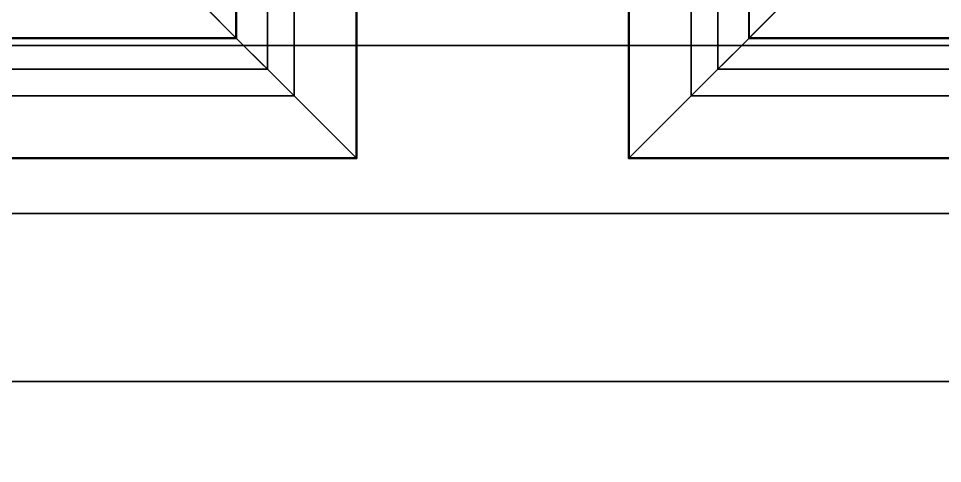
# Model space of a CAD drawing. Extents: x -152 to 154, y -106 to 95.
# Drawn here: x 17.88 to 28.87, y -62.47 to -57.18 of the extents above; entities that cross this region are included whole.
import ezdxf

# ---------------------------------------------------------------- set-up
doc = ezdxf.new("R2010")
doc.units = 0
doc.layers.add('GROUND1', color=253, linetype='CONTINUOUS')
doc.layers.add('WALLCOV', color=37, linetype='CONTINUOUS')

msp = doc.modelspace()

# ---------------------------------------------------------------- linework, layer by layer
at = {"layer": 'GROUND1', "invisible_edges": 8}
for points in [[(-151.5, 95, -0.075062), (-151.5, -80, -0.075062), (153.5, 95, -0.075062)], [(-151.5, -80, -0.075062), (-56.949997, -80, -0.075062), (153.5, 95, -0.075062)], [(-56.949997, -80, -0.075062), (-56.949997, -106, -0.075062), (153.5, 95, -0.075062)], [(153.5, 95, -0.075062), (-56.949997, -106, -0.075062), (58.949997, -80, -0.075062)]]:
    msp.add_3dface(points, dxfattribs=at)
at = {"layer": 'WALLCOV'}
for points in [[(34.659607, -57.5, 1), (34.659607, -47.5, 1), (-33.659599, -47.5, 1), (-33.659599, -57.5, 1)], [(-33.659599, -47.5, -0.5), (34.659607, -47.5, -0.5), (34.659607, -57.5, -0.5), (-33.659599, -57.5, -0.5)], [(37.630005, -59.5, 0.5), (37.630005, -49.5, 0.5), (-36.629997, -49.5, 0.5), (-36.629997, -59.5, 0.5)], [(-36.629997, -49.5, -1), (37.630005, -49.5, -1), (37.630005, -59.5, -1), (-36.629997, -59.5, -1)], [(40, -61.5), (40, -51.5), (-39, -51.5), (-39, -61.5)], [(-39, -51.5, -1.5), (40, -51.5, -1.5), (40, -61.5, -1.5), (-39, -61.5, -1.5)], [(19.707565, -53.5, 136.63855), (19.707565, -56.647583, 136.63855), (21.895447, -58.835464, 136.63855), (21.895447, -53.5, 136.63855)], [(20.084488, -57.024506, 134.647583), (20.084488, -53.5, 134.647583), (20.467712, -53.5, 134.908997), (20.467712, -57.40773, 134.908997)], [(20.467712, -57.40773, 134.908997), (20.467712, -53.5, 134.908997), (20.473587, -53.5, 135.134445), (20.473587, -57.413605, 135.134445)], [(20.473587, -57.413605, 135.134445), (20.473587, -53.5, 135.134445), (20.842224, -53.5, 135.158691), (20.842224, -57.782227, 135.158691)], [(20.842224, -57.782227, 135.158691), (20.842224, -53.5, 135.158691), (20.842224, -53.5, 135.983536), (20.842224, -57.782227, 135.983536)], [(20.842224, -57.782227, 135.983536), (20.842224, -53.5, 135.983536), (21.158188, -53.5, 136.104828), (21.158188, -58.098206, 136.104828)], [(21.158188, -58.098206, 136.104828), (21.158188, -53.5, 136.104828), (21.904816, -53.5, 136.111511), (21.904816, -58.844833, 136.111511)], [(21.895447, -53.5, 136.63855), (21.895447, -58.835464, 136.63855), (21.904816, -58.844833, 136.111511), (21.904816, -53.5, 136.111511)], [(25.135162, -53.5, 136.111511), (25.88179, -53.5, 136.104828), (25.88179, -58.098206, 136.104828), (25.135162, -58.844833, 136.111511)], [(25.144531, -58.835464, 136.63855), (25.144531, -53.5, 136.63855), (25.135162, -53.5, 136.111511), (25.135162, -58.844833, 136.111511)], [(27.332428, -56.647583, 136.63855), (27.332428, -53.5, 136.63855), (25.144531, -53.5, 136.63855), (25.144531, -58.835464, 136.63855)], [(25.88179, -53.5, 136.104828), (26.197769, -53.5, 135.983536), (26.197769, -57.782227, 135.983536), (25.88179, -58.098206, 136.104828)], [(26.197769, -53.5, 135.158691), (26.566391, -53.5, 135.134445), (26.566391, -57.413605, 135.134445), (26.197769, -57.782227, 135.158691)], [(26.197769, -53.5, 135.983536), (26.197769, -53.5, 135.158691), (26.197769, -57.782227, 135.158691), (26.197769, -57.782227, 135.983536)], [(26.566391, -53.5, 135.134445), (26.572266, -53.5, 134.908997), (26.572266, -57.40773, 134.908997), (26.566391, -57.413605, 135.134445)], [(26.572266, -53.5, 134.908997), (26.95549, -53.5, 134.647583), (26.95549, -57.024506, 134.647583), (26.572266, -57.40773, 134.908997)], [(21.895447, -58.835464, 136.63855), (19.707565, -56.647583, 136.63855), (5.132431, -56.647583, 136.63855), (2.944542, -58.835464, 136.63855)], [(35.5, -56.647583, 136.63855), (27.332428, -56.647583, 136.63855), (25.144531, -58.835464, 136.63855), (35.5, -58.835464, 136.63855)], [(20.084488, -57.024506, 134.647583), (20.467712, -57.40773, 134.908997), (4.372276, -57.40773, 134.908997), (4.755501, -57.024506, 134.647583)], [(26.95549, -57.024506, 134.647583), (35.5, -57.024506, 134.647583), (35.5, -57.40773, 134.908997), (26.572266, -57.40773, 134.908997)], [(20.473587, -57.413605, 135.134445), (20.842224, -57.782227, 135.158691), (3.997772, -57.782227, 135.158691), (4.366402, -57.413605, 135.134445)], [(20.467712, -57.40773, 134.908997), (20.473587, -57.413605, 135.134445), (4.366402, -57.413605, 135.134445), (4.372276, -57.40773, 134.908997)], [(26.566391, -57.413605, 135.134445), (35.5, -57.413605, 135.134445), (35.5, -57.782227, 135.158691), (26.197769, -57.782227, 135.158691)], [(26.572266, -57.40773, 134.908997), (35.5, -57.40773, 134.908997), (35.5, -57.413605, 135.134445), (26.566391, -57.413605, 135.134445)], [(34.659607, -57.5, -0.5), (34.659607, -57.5, 1), (-33.659599, -57.5, 1), (-33.659599, -57.5, -0.5)], [(20.842224, -57.782227, 135.983536), (21.158188, -58.098206, 136.104828), (3.681801, -58.098206, 136.104828), (3.997772, -57.782227, 135.983536)], [(20.842224, -57.782227, 135.158691), (20.842224, -57.782227, 135.983536), (3.997772, -57.782227, 135.983536), (3.997772, -57.782227, 135.158691)], [(26.197769, -57.782227, 135.983536), (35.5, -57.782227, 135.983536), (35.5, -58.098206, 136.104828), (25.88179, -58.098206, 136.104828)], [(26.197769, -57.782227, 135.158691), (35.5, -57.782227, 135.158691), (35.5, -57.782227, 135.983536), (26.197769, -57.782227, 135.983536)], [(21.158188, -58.098206, 136.104828), (21.904816, -58.844833, 136.111511), (2.935173, -58.844833, 136.111511), (3.681801, -58.098206, 136.104828)], [(25.88179, -58.098206, 136.104828), (35.5, -58.098206, 136.104828), (35.5, -58.844833, 136.111511), (25.135162, -58.844833, 136.111511)], [(21.904816, -58.844833, 136.111511), (21.895447, -58.835464, 136.63855), (2.944542, -58.835464, 136.63855), (2.935173, -58.844833, 136.111511)], [(35.5, -58.835464, 136.63855), (25.144531, -58.835464, 136.63855), (25.135162, -58.844833, 136.111511), (35.5, -58.844833, 136.111511)], [(37.630005, -59.5, -1), (37.630005, -59.5, 0.5), (-36.629997, -59.5, 0.5), (-36.629997, -59.5, -1)], [(40, -61.5, -1.5), (40, -61.5), (-39, -61.5), (-39, -61.5, -1.5)]]:
    msp.add_3dface(points, dxfattribs=at)

doc.saveas('drawing.dxf')
